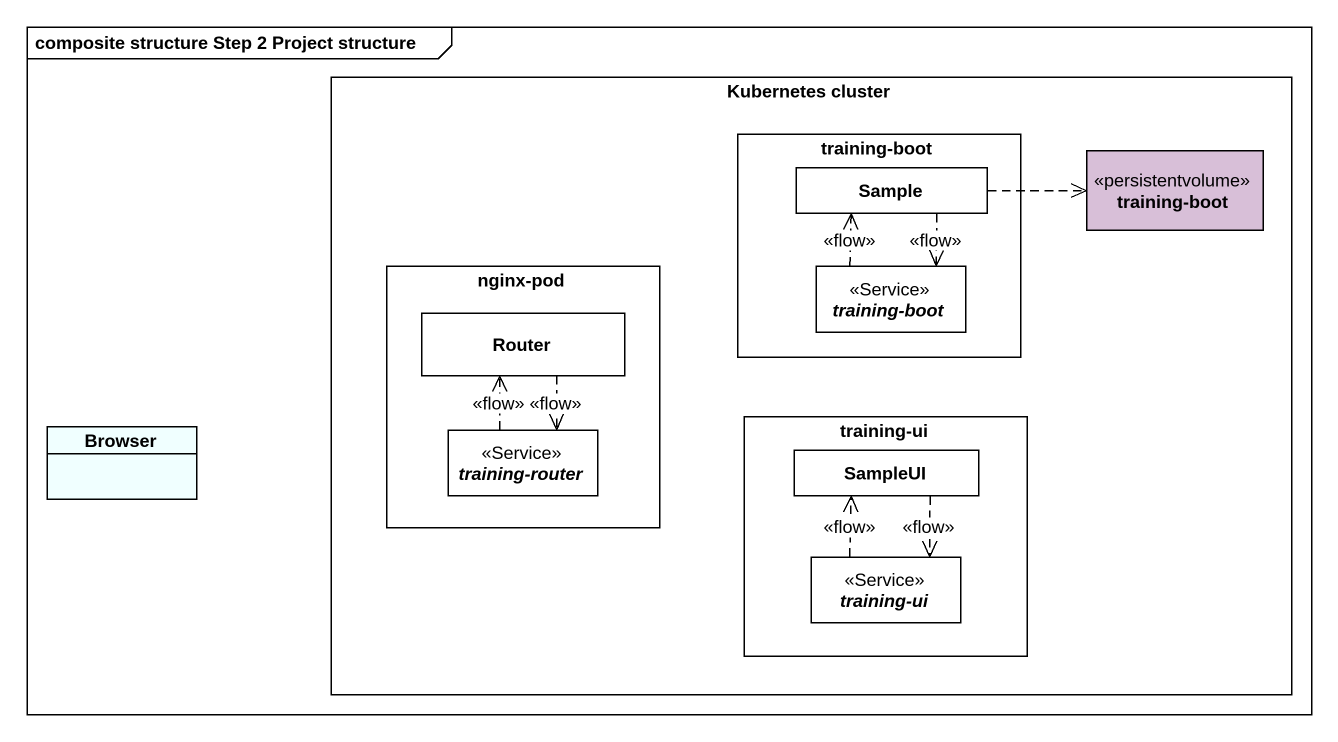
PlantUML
@startuml
mainframe composite structure Step 2 Project structure
hide circle
hide empty members
rectangle "Kubernetes cluster" as Kubernetes_cluster {
  rectangle "training-boot" as training_boot {
    class Sample
    interface "training-boot" as training_boot_3 <<Service>>
  }
  class "training-boot" as training_boot_2 <<persistentvolume>> #D8BFD8
  rectangle "nginx-pod" as nginx_pod {
    class Router
    interface "training-router" as training_router <<Service>>
  }
  rectangle "training-ui" as training_ui {
    class SampleUI
    interface "training-ui" as training_ui_2 <<Service>>
  }
}
class Browser #F0FFFF
Sample .right.> training_boot_2
Sample ..> training_boot_3 : <<flow>>
training_boot_3 .up.> Sample : <<flow>>
Router ..> training_router : <<flow>>
training_router .up.> Router : <<flow>>
SampleUI ..> training_ui_2 : <<flow>>
training_ui_2 .up.> SampleUI : <<flow>>
@enduml
